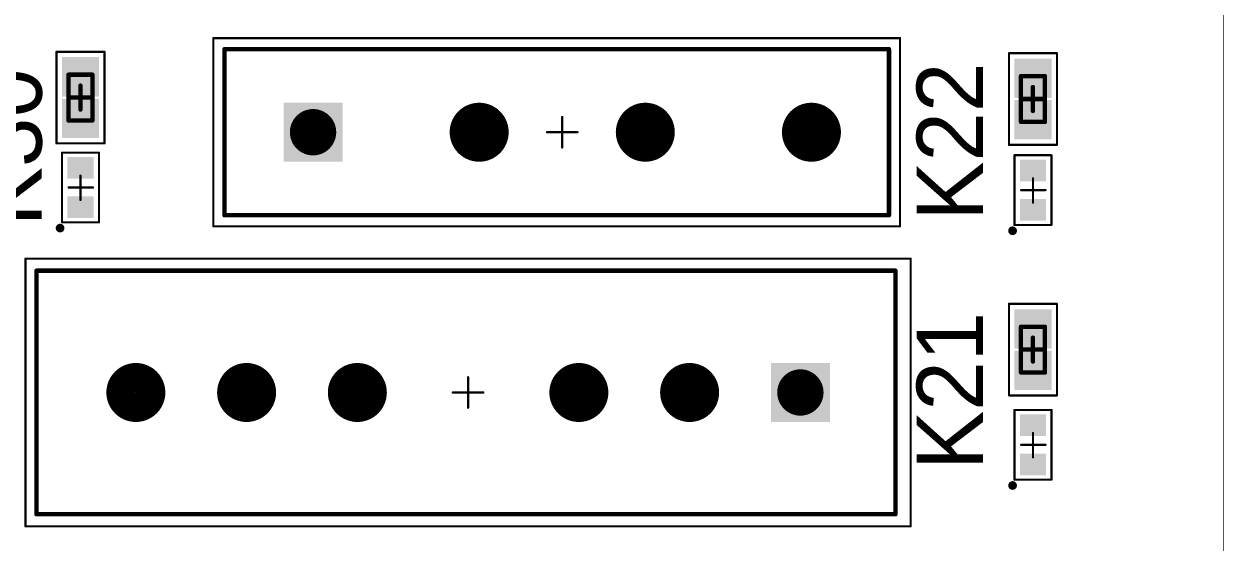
# Model space of a CAD drawing. Header units: millimetres. Extents: x 0 to 100, y 0 to 100.
# Drawn here: x 72.49 to 100.01, y 67.31 to 79.19 of the extents above; entities that cross this region are included whole.
import ezdxf

# ---------------------------------------------------------------- set-up
doc = ezdxf.new("R2010")
doc.units = ezdxf.units.MM
for name, color, linetype in [('BottomLayer', 5, 'Continuous'), ('BottomSolder', 6, 'Continuous'), ('Mechanical1', 6, 'Continuous'), ('Mechanical13', 56, 'Continuous'), ('Mechanical15', 56, 'Continuous'), ('MidLayer14', 9, 'Continuous'), ('PadHoleLayer', 156, 'Continuous'), ('TopLayer', 1, 'Continuous'), ('TopOverlay', 2, 'Continuous'), ('TopPaste', 8, 'Continuous'), ('TopSolder', 216, 'Continuous')]:
    doc.layers.add(name, color=color, linetype=linetype)

msp = doc.modelspace()

# ---------------------------------------------------------------- linework, layer by layer
at = {"layer": 'BottomLayer', "const_width": 0.575}
for points in [[(82.643, 76.708, 1), (83.219, 76.708, 1)], [(86.453, 76.708, 1), (87.029, 76.708, 1)], [(90.263, 76.708, 1), (90.839, 76.708, 1)], [(74.769, 70.739, 1), (75.345, 70.739, 1)], [(77.309, 70.739, 1), (77.885, 70.739, 1)], [(79.849, 70.739, 1), (80.425, 70.739, 1)], [(84.929, 70.739, 1), (85.505, 70.739, 1)], [(87.469, 70.739, 1), (88.045, 70.739, 1)]]:
    msp.add_lwpolyline(points, format="xyb", close=True, dxfattribs=at)
at = {"layer": 'BottomLayer'}
for points in [[(78.546, 77.283), (78.546, 76.133), (79.696, 77.283), (79.696, 76.133)], [(90.872, 70.164), (90.872, 71.314), (89.722, 70.164), (89.722, 71.314)]]:
    msp.add_solid(points, dxfattribs=at)
at = {"layer": 'BottomSolder', "const_width": 0.677}
for points in [[(82.593, 76.708, 1), (83.269, 76.708, 1)], [(86.403, 76.708, 1), (87.079, 76.708, 1)], [(90.213, 76.708, 1), (90.889, 76.708, 1)], [(74.719, 70.739, 1), (75.395, 70.739, 1)], [(77.259, 70.739, 1), (77.935, 70.739, 1)], [(79.799, 70.739, 1), (80.475, 70.739, 1)], [(84.879, 70.739, 1), (85.555, 70.739, 1)], [(87.419, 70.739, 1), (88.095, 70.739, 1)]]:
    msp.add_lwpolyline(points, format="xyb", close=True, dxfattribs=at)
at = {"layer": 'BottomSolder'}
for points in [[(78.444, 77.385), (78.444, 76.031), (79.798, 77.385), (79.798, 76.031)], [(90.974, 70.062), (90.974, 71.416), (89.62, 70.062), (89.62, 71.416)]]:
    msp.add_solid(points, dxfattribs=at)
at = {"layer": 'Mechanical1', "const_width": 0.0127}
msp.add_lwpolyline([(100.006, 0.006), (100.006, 100.006)], dxfattribs=at)
at = {"layer": 'Mechanical13'}
for points, const_width in [([(77.089, 78.613), (92.329, 78.613)], 0.101), ([(77.089, 74.803), (77.089, 78.613)], 0.101), ([(92.329, 74.803), (92.329, 78.613)], 0.101), ([(73.512, 78.028), (74.062, 78.028)], 0.1), ([(73.512, 76.978), (73.512, 78.028)], 0.1), ([(74.062, 76.978), (74.062, 78.028)], 0.1), ([(95.356, 77.995), (95.906, 77.995)], 0.1), ([(95.356, 76.945), (95.356, 77.995)], 0.1), ([(95.906, 76.945), (95.906, 77.995)], 0.1), ([(73.512, 76.978), (74.062, 76.978)], 0.1), ([(95.356, 76.945), (95.906, 76.945)], 0.1), ([(73.362, 74.641), (73.362, 76.241)], 0.05), ([(73.362, 76.241), (74.212, 76.241)], 0.05), ([(74.212, 74.641), (74.212, 76.241)], 0.05), ([(95.206, 74.58), (95.206, 76.18)], 0.05), ([(95.206, 76.18), (96.056, 76.18)], 0.05), ([(96.056, 74.58), (96.056, 76.18)], 0.05), ([(73.362, 74.641), (74.212, 74.641)], 0.05), ([(77.089, 74.803), (92.329, 74.803)], 0.101), ([(95.206, 74.58), (96.056, 74.58)], 0.05), ([(72.777, 73.533), (92.477, 73.533)], 0.1), ([(72.777, 67.945), (72.777, 73.533)], 0.1), ([(92.477, 67.945), (92.477, 73.533)], 0.1), ([(95.356, 72.247), (95.906, 72.247)], 0.1), ([(95.356, 71.197), (95.356, 72.247)], 0.1), ([(95.906, 71.197), (95.906, 72.247)], 0.1), ([(95.356, 71.197), (95.906, 71.197)], 0.1), ([(95.206, 68.738), (95.206, 70.338)], 0.05), ([(95.206, 70.338), (96.056, 70.338)], 0.05), ([(96.056, 68.738), (96.056, 70.338)], 0.05), ([(95.206, 68.738), (96.056, 68.738)], 0.05), ([(72.777, 67.945), (92.477, 67.945)], 0.1)]:
    msp.add_lwpolyline(points, dxfattribs=dict(at, const_width=const_width))
for points, const_width in [([(77.064, 78.613, 1), (77.114, 78.613, 1)], 0.0504), ([(77.064, 78.613, 1), (77.114, 78.613, 1)], 0.0504), ([(92.304, 78.613, 1), (92.354, 78.613, 1)], 0.0504), ([(92.304, 78.613, 1), (92.354, 78.613, 1)], 0.0504), ([(73.487, 78.028, 1), (73.537, 78.028, 1)], 0.05), ([(73.487, 78.028, 1), (73.537, 78.028, 1)], 0.05), ([(74.037, 78.028, 1), (74.087, 78.028, 1)], 0.05), ([(74.037, 78.028, 1), (74.087, 78.028, 1)], 0.05), ([(95.331, 77.995, 1), (95.381, 77.995, 1)], 0.05), ([(95.331, 77.995, 1), (95.381, 77.995, 1)], 0.05), ([(95.881, 77.995, 1), (95.931, 77.995, 1)], 0.05), ([(95.881, 77.995, 1), (95.931, 77.995, 1)], 0.05), ([(73.487, 76.978, 1), (73.537, 76.978, 1)], 0.05), ([(73.487, 76.978, 1), (73.537, 76.978, 1)], 0.05), ([(74.037, 76.978, 1), (74.087, 76.978, 1)], 0.05), ([(74.037, 76.978, 1), (74.087, 76.978, 1)], 0.05), ([(95.331, 76.945, 1), (95.381, 76.945, 1)], 0.05), ([(95.331, 76.945, 1), (95.381, 76.945, 1)], 0.05), ([(95.881, 76.945, 1), (95.931, 76.945, 1)], 0.05), ([(95.881, 76.945, 1), (95.931, 76.945, 1)], 0.05), ([(73.35, 76.241, 1), (73.374, 76.241, 1)], 0.025), ([(73.35, 76.241, 1), (73.374, 76.241, 1)], 0.025), ([(74.2, 76.241, 1), (74.224, 76.241, 1)], 0.025), ([(74.2, 76.241, 1), (74.224, 76.241, 1)], 0.025), ([(95.194, 76.18, 1), (95.218, 76.18, 1)], 0.025), ([(95.194, 76.18, 1), (95.218, 76.18, 1)], 0.025), ([(96.044, 76.18, 1), (96.068, 76.18, 1)], 0.025), ([(96.044, 76.18, 1), (96.068, 76.18, 1)], 0.025), ([(73.35, 74.641, 1), (73.374, 74.641, 1)], 0.025), ([(73.35, 74.641, 1), (73.374, 74.641, 1)], 0.025), ([(74.2, 74.641, 1), (74.224, 74.641, 1)], 0.025), ([(74.2, 74.641, 1), (74.224, 74.641, 1)], 0.025), ([(77.064, 74.803, 1), (77.114, 74.803, 1)], 0.0504), ([(77.064, 74.803, 1), (77.114, 74.803, 1)], 0.0504), ([(92.304, 74.803, 1), (92.354, 74.803, 1)], 0.0504), ([(92.304, 74.803, 1), (92.354, 74.803, 1)], 0.0504), ([(95.194, 74.58, 1), (95.218, 74.58, 1)], 0.025), ([(95.194, 74.58, 1), (95.218, 74.58, 1)], 0.025), ([(96.044, 74.58, 1), (96.068, 74.58, 1)], 0.025), ([(96.044, 74.58, 1), (96.068, 74.58, 1)], 0.025), ([(72.752, 73.533, 1), (72.802, 73.533, 1)], 0.05), ([(72.752, 73.533, 1), (72.802, 73.533, 1)], 0.05), ([(92.452, 73.533, 1), (92.502, 73.533, 1)], 0.05), ([(92.452, 73.533, 1), (92.502, 73.533, 1)], 0.05), ([(95.331, 72.247, 1), (95.381, 72.247, 1)], 0.05), ([(95.331, 72.247, 1), (95.381, 72.247, 1)], 0.05), ([(95.881, 72.247, 1), (95.931, 72.247, 1)], 0.05), ([(95.881, 72.247, 1), (95.931, 72.247, 1)], 0.05), ([(95.331, 71.197, 1), (95.381, 71.197, 1)], 0.05), ([(95.331, 71.197, 1), (95.381, 71.197, 1)], 0.05), ([(95.881, 71.197, 1), (95.931, 71.197, 1)], 0.05), ([(95.881, 71.197, 1), (95.931, 71.197, 1)], 0.05), ([(95.194, 70.338, 1), (95.218, 70.338, 1)], 0.025), ([(95.194, 70.338, 1), (95.218, 70.338, 1)], 0.025), ([(96.044, 70.338, 1), (96.068, 70.338, 1)], 0.025), ([(96.044, 70.338, 1), (96.068, 70.338, 1)], 0.025), ([(95.194, 68.738, 1), (95.218, 68.738, 1)], 0.025), ([(95.194, 68.738, 1), (95.218, 68.738, 1)], 0.025), ([(96.044, 68.738, 1), (96.068, 68.738, 1)], 0.025), ([(96.044, 68.738, 1), (96.068, 68.738, 1)], 0.025), ([(72.752, 67.945, 1), (72.802, 67.945, 1)], 0.05), ([(72.752, 67.945, 1), (72.802, 67.945, 1)], 0.05), ([(92.452, 67.945, 1), (92.502, 67.945, 1)], 0.05), ([(92.452, 67.945, 1), (92.502, 67.945, 1)], 0.05)]:
    msp.add_lwpolyline(points, format="xyb", close=True, dxfattribs=dict(at, const_width=const_width))
at = {"layer": 'Mechanical15'}
for points, const_width in [([(76.835, 74.549), (76.835, 78.867)], 0.05), ([(76.835, 78.867), (92.583, 78.867)], 0.05), ([(92.583, 74.549), (92.583, 78.867)], 0.05), ([(73.237, 78.553), (74.337, 78.553)], 0.05), ([(73.237, 76.453), (73.237, 78.553)], 0.05), ([(74.337, 76.453), (74.337, 78.553)], 0.05), ([(95.081, 78.52), (96.181, 78.52)], 0.05), ([(95.081, 76.42), (95.081, 78.52)], 0.05), ([(96.181, 76.42), (96.181, 78.52)], 0.05), ([(73.787, 77.228), (73.787, 77.778)], 0.1), ([(95.631, 77.195), (95.631, 77.745)], 0.1), ([(73.512, 77.503), (74.062, 77.503)], 0.1), ([(95.356, 77.47), (95.906, 77.47)], 0.1), ([(84.836, 76.358), (84.836, 77.058)], 0.05), ([(84.486, 76.708), (85.186, 76.708)], 0.05), ([(73.237, 76.453), (74.337, 76.453)], 0.05), ([(73.362, 76.241), (74.212, 76.241)], 0.05), ([(73.362, 74.641), (73.362, 76.241)], 0.05), ([(74.212, 74.641), (74.212, 76.241)], 0.05), ([(95.081, 76.42), (96.181, 76.42)], 0.05), ([(95.206, 76.18), (96.056, 76.18)], 0.05), ([(95.206, 74.58), (95.206, 76.18)], 0.05), ([(96.056, 74.58), (96.056, 76.18)], 0.05), ([(73.787, 75.154), (73.787, 75.714)], 0.05), ([(73.514, 75.441), (74.074, 75.441)], 0.05), ([(95.631, 75.093), (95.631, 75.653)], 0.05), ([(95.358, 75.38), (95.918, 75.38)], 0.05), ([(73.362, 74.641), (74.212, 74.641)], 0.05), ([(95.206, 74.58), (96.056, 74.58)], 0.05), ([(76.835, 74.549), (92.583, 74.549)], 0.05), ([(72.527, 67.669), (72.527, 73.809)], 0.05), ([(72.527, 73.809), (92.827, 73.809)], 0.05), ([(92.827, 67.669), (92.827, 73.809)], 0.05), ([(95.081, 72.772), (96.181, 72.772)], 0.05), ([(95.081, 70.672), (95.081, 72.772)], 0.05), ([(96.181, 70.672), (96.181, 72.772)], 0.05), ([(95.631, 71.447), (95.631, 71.997)], 0.1), ([(95.356, 71.722), (95.906, 71.722)], 0.1), ([(82.677, 70.389), (82.677, 71.089)], 0.05), ([(82.327, 70.739), (83.027, 70.739)], 0.05), ([(95.081, 70.672), (96.181, 70.672)], 0.05), ([(95.206, 70.338), (96.056, 70.338)], 0.05), ([(95.206, 68.738), (95.206, 70.338)], 0.05), ([(96.056, 68.738), (96.056, 70.338)], 0.05), ([(95.631, 69.251), (95.631, 69.811)], 0.05), ([(95.358, 69.538), (95.918, 69.538)], 0.05), ([(95.206, 68.738), (96.056, 68.738)], 0.05), ([(72.527, 67.669), (92.827, 67.669)], 0.05)]:
    msp.add_lwpolyline(points, dxfattribs=dict(at, const_width=const_width))
for points, const_width in [([(76.822, 78.867, 1), (76.848, 78.867, 1)], 0.025), ([(76.822, 78.867, 1), (76.848, 78.867, 1)], 0.025), ([(92.57, 78.867, 1), (92.596, 78.867, 1)], 0.025), ([(92.57, 78.867, 1), (92.596, 78.867, 1)], 0.025), ([(73.225, 78.553, 1), (73.25, 78.553, 1)], 0.025), ([(73.225, 78.553, 1), (73.25, 78.553, 1)], 0.025), ([(74.325, 78.553, 1), (74.35, 78.553, 1)], 0.025), ([(74.325, 78.553, 1), (74.35, 78.553, 1)], 0.025), ([(95.069, 78.52, 1), (95.094, 78.52, 1)], 0.025), ([(95.069, 78.52, 1), (95.094, 78.52, 1)], 0.025), ([(96.169, 78.52, 1), (96.194, 78.52, 1)], 0.025), ([(96.169, 78.52, 1), (96.194, 78.52, 1)], 0.025), ([(73.762, 77.778, 1), (73.812, 77.778, 1)], 0.05), ([(95.606, 77.745, 1), (95.656, 77.745, 1)], 0.05), ([(73.487, 77.503, 1), (73.537, 77.503, 1)], 0.05), ([(74.037, 77.503, 1), (74.087, 77.503, 1)], 0.05), ([(95.331, 77.47, 1), (95.381, 77.47, 1)], 0.05), ([(95.881, 77.47, 1), (95.931, 77.47, 1)], 0.05), ([(73.762, 77.228, 1), (73.812, 77.228, 1)], 0.05), ([(84.823, 77.058, 1), (84.849, 77.058, 1)], 0.025), ([(95.606, 77.195, 1), (95.656, 77.195, 1)], 0.05), ([(84.473, 76.708, 1), (84.498, 76.708, 1)], 0.025), ([(85.174, 76.708, 1), (85.199, 76.708, 1)], 0.025), ([(73.225, 76.453, 1), (73.25, 76.453, 1)], 0.025), ([(73.225, 76.453, 1), (73.25, 76.453, 1)], 0.025), ([(73.35, 76.241, 1), (73.374, 76.241, 1)], 0.025), ([(73.35, 76.241, 1), (73.374, 76.241, 1)], 0.025), ([(74.2, 76.241, 1), (74.224, 76.241, 1)], 0.025), ([(74.2, 76.241, 1), (74.224, 76.241, 1)], 0.025), ([(74.325, 76.453, 1), (74.35, 76.453, 1)], 0.025), ([(74.325, 76.453, 1), (74.35, 76.453, 1)], 0.025), ([(84.823, 76.358, 1), (84.849, 76.358, 1)], 0.025), ([(95.069, 76.42, 1), (95.094, 76.42, 1)], 0.025), ([(95.069, 76.42, 1), (95.094, 76.42, 1)], 0.025), ([(96.169, 76.42, 1), (96.194, 76.42, 1)], 0.025), ([(96.169, 76.42, 1), (96.194, 76.42, 1)], 0.025), ([(95.194, 76.18, 1), (95.218, 76.18, 1)], 0.025), ([(95.194, 76.18, 1), (95.218, 76.18, 1)], 0.025), ([(96.044, 76.18, 1), (96.068, 76.18, 1)], 0.025), ([(96.044, 76.18, 1), (96.068, 76.18, 1)], 0.025), ([(73.775, 75.714, 1), (73.799, 75.714, 1)], 0.025), ([(73.502, 75.441, 1), (73.527, 75.441, 1)], 0.025), ([(74.062, 75.441, 1), (74.087, 75.441, 1)], 0.025), ([(95.619, 75.653, 1), (95.643, 75.653, 1)], 0.025), ([(73.775, 75.154, 1), (73.799, 75.154, 1)], 0.025), ([(95.346, 75.38, 1), (95.371, 75.38, 1)], 0.025), ([(95.906, 75.38, 1), (95.931, 75.38, 1)], 0.025), ([(95.619, 75.093, 1), (95.643, 75.093, 1)], 0.025), ([(73.35, 74.641, 1), (73.374, 74.641, 1)], 0.025), ([(73.35, 74.641, 1), (73.374, 74.641, 1)], 0.025), ([(74.2, 74.641, 1), (74.224, 74.641, 1)], 0.025), ([(74.2, 74.641, 1), (74.224, 74.641, 1)], 0.025), ([(95.194, 74.58, 1), (95.218, 74.58, 1)], 0.025), ([(95.194, 74.58, 1), (95.218, 74.58, 1)], 0.025), ([(96.044, 74.58, 1), (96.068, 74.58, 1)], 0.025), ([(96.044, 74.58, 1), (96.068, 74.58, 1)], 0.025), ([(76.822, 74.549, 1), (76.848, 74.549, 1)], 0.025), ([(76.822, 74.549, 1), (76.848, 74.549, 1)], 0.025), ([(92.57, 74.549, 1), (92.596, 74.549, 1)], 0.025), ([(92.57, 74.549, 1), (92.596, 74.549, 1)], 0.025), ([(72.514, 73.809, 1), (72.539, 73.809, 1)], 0.025), ([(72.514, 73.809, 1), (72.539, 73.809, 1)], 0.025), ([(92.815, 73.809, 1), (92.84, 73.809, 1)], 0.025), ([(92.815, 73.809, 1), (92.84, 73.809, 1)], 0.025), ([(95.069, 72.772, 1), (95.094, 72.772, 1)], 0.025), ([(95.069, 72.772, 1), (95.094, 72.772, 1)], 0.025), ([(96.169, 72.772, 1), (96.194, 72.772, 1)], 0.025), ([(96.169, 72.772, 1), (96.194, 72.772, 1)], 0.025), ([(95.606, 71.997, 1), (95.656, 71.997, 1)], 0.05), ([(95.331, 71.722, 1), (95.381, 71.722, 1)], 0.05), ([(95.881, 71.722, 1), (95.931, 71.722, 1)], 0.05), ([(95.606, 71.447, 1), (95.656, 71.447, 1)], 0.05), ([(82.664, 71.089, 1), (82.69, 71.089, 1)], 0.025), ([(82.314, 70.739, 1), (82.339, 70.739, 1)], 0.025), ([(83.015, 70.739, 1), (83.04, 70.739, 1)], 0.025), ([(95.069, 70.672, 1), (95.094, 70.672, 1)], 0.025), ([(95.069, 70.672, 1), (95.094, 70.672, 1)], 0.025), ([(96.169, 70.672, 1), (96.194, 70.672, 1)], 0.025), ([(96.169, 70.672, 1), (96.194, 70.672, 1)], 0.025), ([(82.664, 70.389, 1), (82.69, 70.389, 1)], 0.025), ([(95.194, 70.338, 1), (95.218, 70.338, 1)], 0.025), ([(95.194, 70.338, 1), (95.218, 70.338, 1)], 0.025), ([(96.044, 70.338, 1), (96.068, 70.338, 1)], 0.025), ([(96.044, 70.338, 1), (96.068, 70.338, 1)], 0.025), ([(95.619, 69.811, 1), (95.643, 69.811, 1)], 0.025), ([(95.346, 69.538, 1), (95.371, 69.538, 1)], 0.025), ([(95.906, 69.538, 1), (95.931, 69.538, 1)], 0.025), ([(95.619, 69.251, 1), (95.643, 69.251, 1)], 0.025), ([(95.194, 68.738, 1), (95.218, 68.738, 1)], 0.025), ([(95.194, 68.738, 1), (95.218, 68.738, 1)], 0.025), ([(96.044, 68.738, 1), (96.068, 68.738, 1)], 0.025), ([(96.044, 68.738, 1), (96.068, 68.738, 1)], 0.025), ([(72.514, 67.669, 1), (72.539, 67.669, 1)], 0.025), ([(72.514, 67.669, 1), (72.539, 67.669, 1)], 0.025), ([(92.815, 67.669, 1), (92.84, 67.669, 1)], 0.025), ([(92.815, 67.669, 1), (92.84, 67.669, 1)], 0.025)]:
    msp.add_lwpolyline(points, format="xyb", close=True, dxfattribs=dict(at, const_width=const_width))
at = {"layer": 'MidLayer14'}
for points, const_width in [([(78.855, 76.708, 1), (79.387, 76.708, 1)], 0.531), ([(82.643, 76.708, 1), (83.219, 76.708, 1)], 0.575), ([(86.453, 76.708, 1), (87.029, 76.708, 1)], 0.575), ([(90.263, 76.708, 1), (90.839, 76.708, 1)], 0.575), ([(74.769, 70.739, 1), (75.345, 70.739, 1)], 0.575), ([(77.309, 70.739, 1), (77.885, 70.739, 1)], 0.575), ([(79.849, 70.739, 1), (80.425, 70.739, 1)], 0.575), ([(84.929, 70.739, 1), (85.505, 70.739, 1)], 0.575), ([(87.469, 70.739, 1), (88.045, 70.739, 1)], 0.575), ([(90.031, 70.739, 1), (90.563, 70.739, 1)], 0.531)]:
    msp.add_lwpolyline(points, format="xyb", close=True, dxfattribs=dict(at, const_width=const_width))
at = {"layer": 'PadHoleLayer', "const_width": 0.375}
for points in [[(78.933, 76.708, 1), (79.309, 76.708, 1)], [(82.743, 76.708, 1), (83.119, 76.708, 1)], [(86.553, 76.708, 1), (86.929, 76.708, 1)], [(90.363, 76.708, 1), (90.739, 76.708, 1)], [(74.869, 70.739, 1), (75.245, 70.739, 1)], [(77.409, 70.739, 1), (77.785, 70.739, 1)], [(79.949, 70.739, 1), (80.325, 70.739, 1)], [(85.029, 70.739, 1), (85.405, 70.739, 1)], [(87.569, 70.739, 1), (87.945, 70.739, 1)], [(90.109, 70.739, 1), (90.485, 70.739, 1)]]:
    msp.add_lwpolyline(points, format="xyb", close=True, dxfattribs=at)
at = {"layer": 'TopLayer', "const_width": 0.575}
for points in [[(82.643, 76.708, 1), (83.219, 76.708, 1)], [(86.453, 76.708, 1), (87.029, 76.708, 1)], [(90.263, 76.708, 1), (90.839, 76.708, 1)], [(74.769, 70.739, 1), (75.345, 70.739, 1)], [(77.309, 70.739, 1), (77.885, 70.739, 1)], [(79.849, 70.739, 1), (80.425, 70.739, 1)], [(84.929, 70.739, 1), (85.505, 70.739, 1)], [(87.469, 70.739, 1), (88.045, 70.739, 1)]]:
    msp.add_lwpolyline(points, format="xyb", close=True, dxfattribs=at)
at = {"layer": 'TopLayer'}
for points in [[(73.462, 77.628), (74.112, 77.628), (73.462, 78.328), (74.112, 78.328)], [(95.306, 77.595), (95.956, 77.595), (95.306, 78.295), (95.956, 78.295)], [(73.462, 76.678), (74.112, 76.678), (73.462, 77.378), (74.112, 77.378)], [(95.306, 76.645), (95.956, 76.645), (95.306, 77.345), (95.956, 77.345)], [(78.546, 77.283), (78.546, 76.133), (79.696, 77.283), (79.696, 76.133)], [(74.087, 75.641), (74.087, 76.141), (73.487, 75.641), (73.487, 76.141)], [(95.931, 75.58), (95.931, 76.08), (95.331, 75.58), (95.331, 76.08)], [(74.087, 74.741), (74.087, 75.241), (73.487, 74.741), (73.487, 75.241)], [(95.931, 74.68), (95.931, 75.18), (95.331, 74.68), (95.331, 75.18)], [(95.306, 71.847), (95.956, 71.847), (95.306, 72.547), (95.956, 72.547)], [(95.306, 70.897), (95.956, 70.897), (95.306, 71.597), (95.956, 71.597)], [(90.872, 70.164), (90.872, 71.314), (89.722, 70.164), (89.722, 71.314)], [(95.931, 69.738), (95.931, 70.238), (95.331, 69.738), (95.331, 70.238)], [(95.931, 68.838), (95.931, 69.338), (95.331, 68.838), (95.331, 69.338)]]:
    msp.add_solid(points, dxfattribs=at)
at = {"layer": 'TopOverlay'}
for points, const_width in [([(73.37, 74.509, 1), (73.27, 74.509, 1)], 0.1), ([(73.245, 74.509, 1), (73.295, 74.509, 1)], 0.05), ([(73.345, 74.509, 1), (73.395, 74.509, 1)], 0.05), ([(95.214, 74.448, 1), (95.114, 74.448, 1)], 0.1), ([(95.089, 74.448, 1), (95.139, 74.448, 1)], 0.05), ([(95.189, 74.448, 1), (95.239, 74.448, 1)], 0.05), ([(95.214, 68.606, 1), (95.114, 68.606, 1)], 0.1), ([(95.089, 68.606, 1), (95.139, 68.606, 1)], 0.05), ([(95.189, 68.606, 1), (95.239, 68.606, 1)], 0.05)]:
    msp.add_lwpolyline(points, format="xyb", close=True, dxfattribs=dict(at, const_width=const_width))
at = {"layer": 'TopPaste'}
for points in [[(73.462, 77.628), (74.112, 77.628), (73.462, 78.328), (74.112, 78.328)], [(95.306, 77.595), (95.956, 77.595), (95.306, 78.295), (95.956, 78.295)], [(73.462, 76.678), (74.112, 76.678), (73.462, 77.378), (74.112, 77.378)], [(95.306, 76.645), (95.956, 76.645), (95.306, 77.345), (95.956, 77.345)], [(74.087, 75.641), (74.087, 76.141), (73.487, 75.641), (73.487, 76.141)], [(95.931, 75.58), (95.931, 76.08), (95.331, 75.58), (95.331, 76.08)], [(74.087, 74.741), (74.087, 75.241), (73.487, 74.741), (73.487, 75.241)], [(95.931, 74.68), (95.931, 75.18), (95.331, 74.68), (95.331, 75.18)], [(95.306, 71.847), (95.956, 71.847), (95.306, 72.547), (95.956, 72.547)], [(95.306, 70.897), (95.956, 70.897), (95.306, 71.597), (95.956, 71.597)], [(95.931, 69.738), (95.931, 70.238), (95.331, 69.738), (95.331, 70.238)], [(95.931, 68.838), (95.931, 69.338), (95.331, 68.838), (95.331, 69.338)]]:
    msp.add_solid(points, dxfattribs=at)
at = {"layer": 'TopSolder', "const_width": 0.677}
for points in [[(82.593, 76.708, 1), (83.269, 76.708, 1)], [(86.403, 76.708, 1), (87.079, 76.708, 1)], [(90.213, 76.708, 1), (90.889, 76.708, 1)], [(74.719, 70.739, 1), (75.395, 70.739, 1)], [(77.259, 70.739, 1), (77.935, 70.739, 1)], [(79.799, 70.739, 1), (80.475, 70.739, 1)], [(84.879, 70.739, 1), (85.555, 70.739, 1)], [(87.419, 70.739, 1), (88.095, 70.739, 1)]]:
    msp.add_lwpolyline(points, format="xyb", close=True, dxfattribs=at)
at = {"layer": 'TopSolder'}
for points in [[(73.36, 77.526), (74.214, 77.526), (73.36, 78.43), (74.214, 78.43)], [(95.204, 77.493), (96.058, 77.493), (95.204, 78.397), (96.058, 78.397)], [(73.36, 76.576), (74.214, 76.576), (73.36, 77.48), (74.214, 77.48)], [(78.444, 77.385), (78.444, 76.031), (79.798, 77.385), (79.798, 76.031)], [(95.204, 76.543), (96.058, 76.543), (95.204, 77.447), (96.058, 77.447)], [(74.087, 75.641), (74.087, 76.141), (73.487, 75.641), (73.487, 76.141)], [(95.931, 75.58), (95.931, 76.08), (95.331, 75.58), (95.331, 76.08)], [(74.087, 74.741), (74.087, 75.241), (73.487, 74.741), (73.487, 75.241)], [(95.931, 74.68), (95.931, 75.18), (95.331, 74.68), (95.331, 75.18)], [(95.204, 71.745), (96.058, 71.745), (95.204, 72.649), (96.058, 72.649)], [(95.204, 70.795), (96.058, 70.795), (95.204, 71.699), (96.058, 71.699)], [(90.974, 70.062), (90.974, 71.416), (89.62, 70.062), (89.62, 71.416)], [(95.931, 69.738), (95.931, 70.238), (95.331, 69.738), (95.331, 70.238)], [(95.931, 68.838), (95.931, 69.338), (95.331, 68.838), (95.331, 69.338)]]:
    msp.add_solid(points, dxfattribs=at)

# ---------------------------------------------------------------- texts
at = {"layer": 'TopOverlay'}
for s, p in [('K22', (94.488, 74.677)), ('K30', (72.898, 74.55)), ('K21', (94.488, 68.962))]:
    msp.add_text(s, height=1.524, rotation=90, dxfattribs=at).set_placement(p)

doc.saveas('drawing.dxf')
